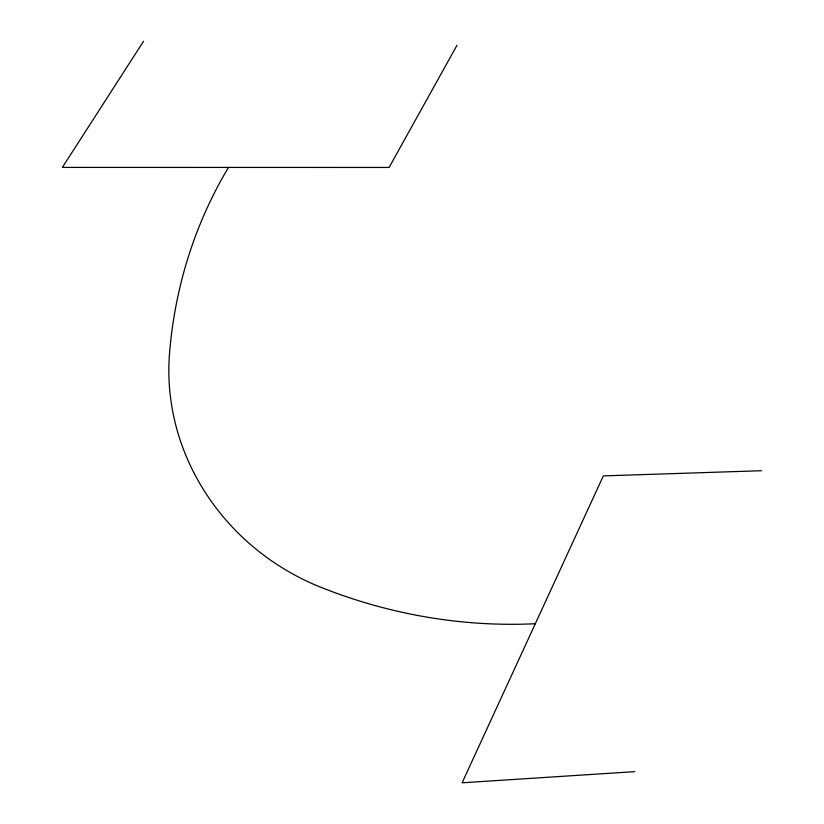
<?xml version="1.0" encoding="UTF-8"?>
<svg xmlns="http://www.w3.org/2000/svg" width="824" height="824" viewBox="0 0 824 824"><rect width="100%" height="100%" fill="white"/><g stroke="black" fill="none" stroke-linecap="round" stroke-linejoin="round"><path stroke-width="1.24" d="M457.001 45.269L389.093 167.457L62.377 167.406L143.582 41.2M634.789 771.645L462.109 782.8L603.343 475.901L761.623 470.71M535.312 623.727A472.564 423.68 24.3 0 1 321.36 587.491A235.561 222.058 24.6 0 1 169.548 353.136A491.382 448.895 41.8 0 1 228.475 167.437"/></g></svg>
